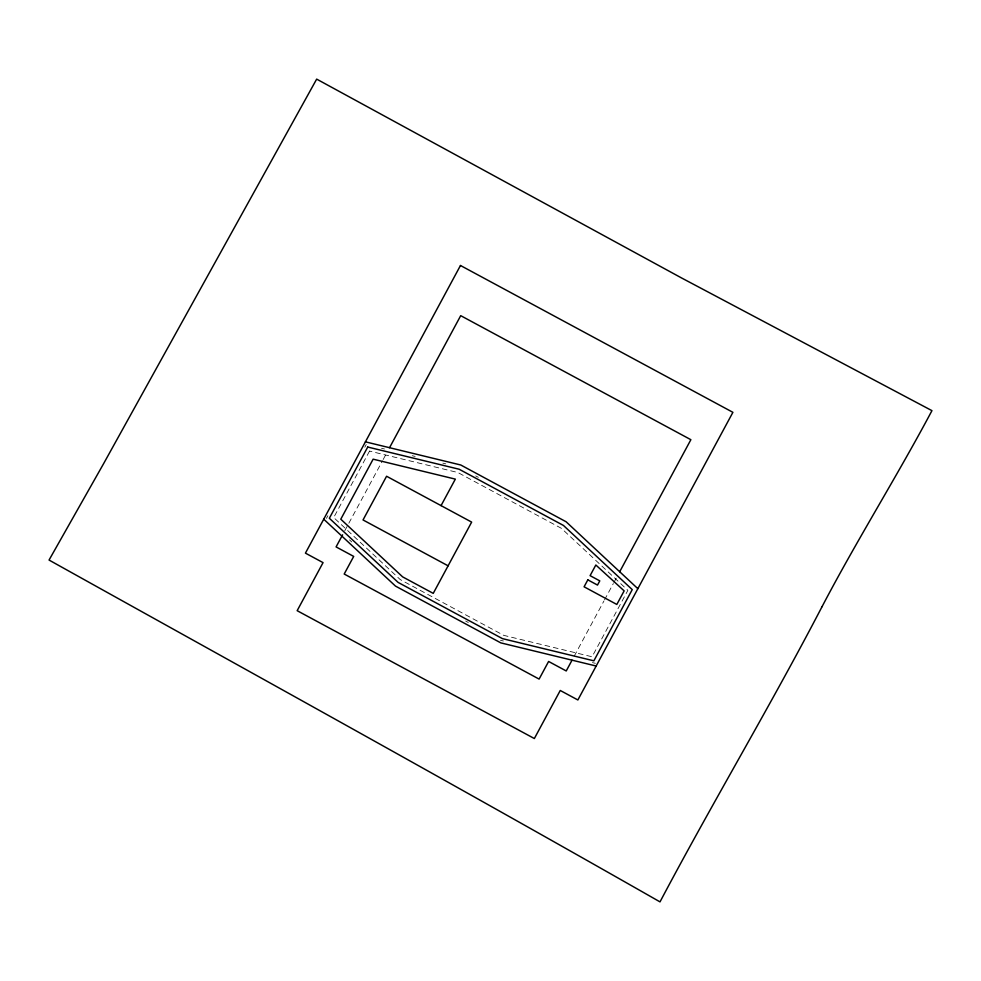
<?xml version="1.0" encoding="UTF-8"?>
<svg xmlns="http://www.w3.org/2000/svg" width="981" height="981" viewBox="0 0 981 981"><rect width="100%" height="100%" fill="white"/><g stroke="black" fill="none" stroke-linecap="round" stroke-linejoin="round"><path stroke-width="0.74" stroke-dasharray="4.91 3.68" d="M326.44 518.373L327.875 515.724M364.809 447.201L366.232 444.552M344.772 530.782L382.455 460.862M383.179 459.513L386.073 454.142M574.204 656.166L603.904 601.046M604.529 599.881L613.333 583.56M613.922 582.469L616.804 577.11M381.56 448.28L384.478 448.991M412.216 455.724L415.135 456.423M442.872 463.155L445.791 463.866M500.482 640.286L503.4 640.985M592.438 662.604L595.357 663.315M475.711 475.92L478.36 477.342M465.668 621.059L468.317 622.494M349.518 539.893L351.713 541.941M369.53 451.088L333.712 517.539L400.187 579.55L503.719 635.345L592.058 656.78L627.877 590.329L561.402 528.33L457.869 472.523L369.53 451.088"/><path stroke-width="1.47" d="M342.602 534.817L336.078 546.908L353.7 556.411L344.196 574.032L539.109 679.085L548.612 661.464L566.233 670.955L572.046 660.164M389.543 447.704L460.714 315.661L690.869 439.696L619.698 571.751M441.058 505.62L455.343 479.12L373.136 459.169L340.787 519.194L402.651 576.889L433.246 593.37L471.653 522.113L386.575 476.251L363.031 519.955L448.096 565.816M365.41 441.842L460.763 464.994L566.111 521.769L637.858 588.686M596.178 666.025L500.825 642.886L395.49 586.098L323.73 519.182M822.053 606.663C770.232 706.271 712.476 802.63 660.005 901.882C457.256 786.321 252.914 673.616 49.05 560.053L103.581 463.694L316.667 79.118L681.317 277.831L931.95 410.647C896.781 476.815 856.793 540.273 822.053 606.663M460.469 265.495L305.434 553.137L323.056 562.628L297.157 610.685L534.351 738.534L560.249 690.477L577.87 699.968L732.905 412.327L460.469 265.495M367.728 447.042L329.346 518.262L398.127 582.42L502.456 638.643L593.861 660.826L632.242 589.606L563.462 525.46L459.133 469.225L367.728 447.042M587.827 579.857L584.087 586.797L616.828 604.455L624.149 590.869L595.835 565.007L590.096 575.651L599.783 580.875L597.515 585.081L587.827 579.857"/></g></svg>
